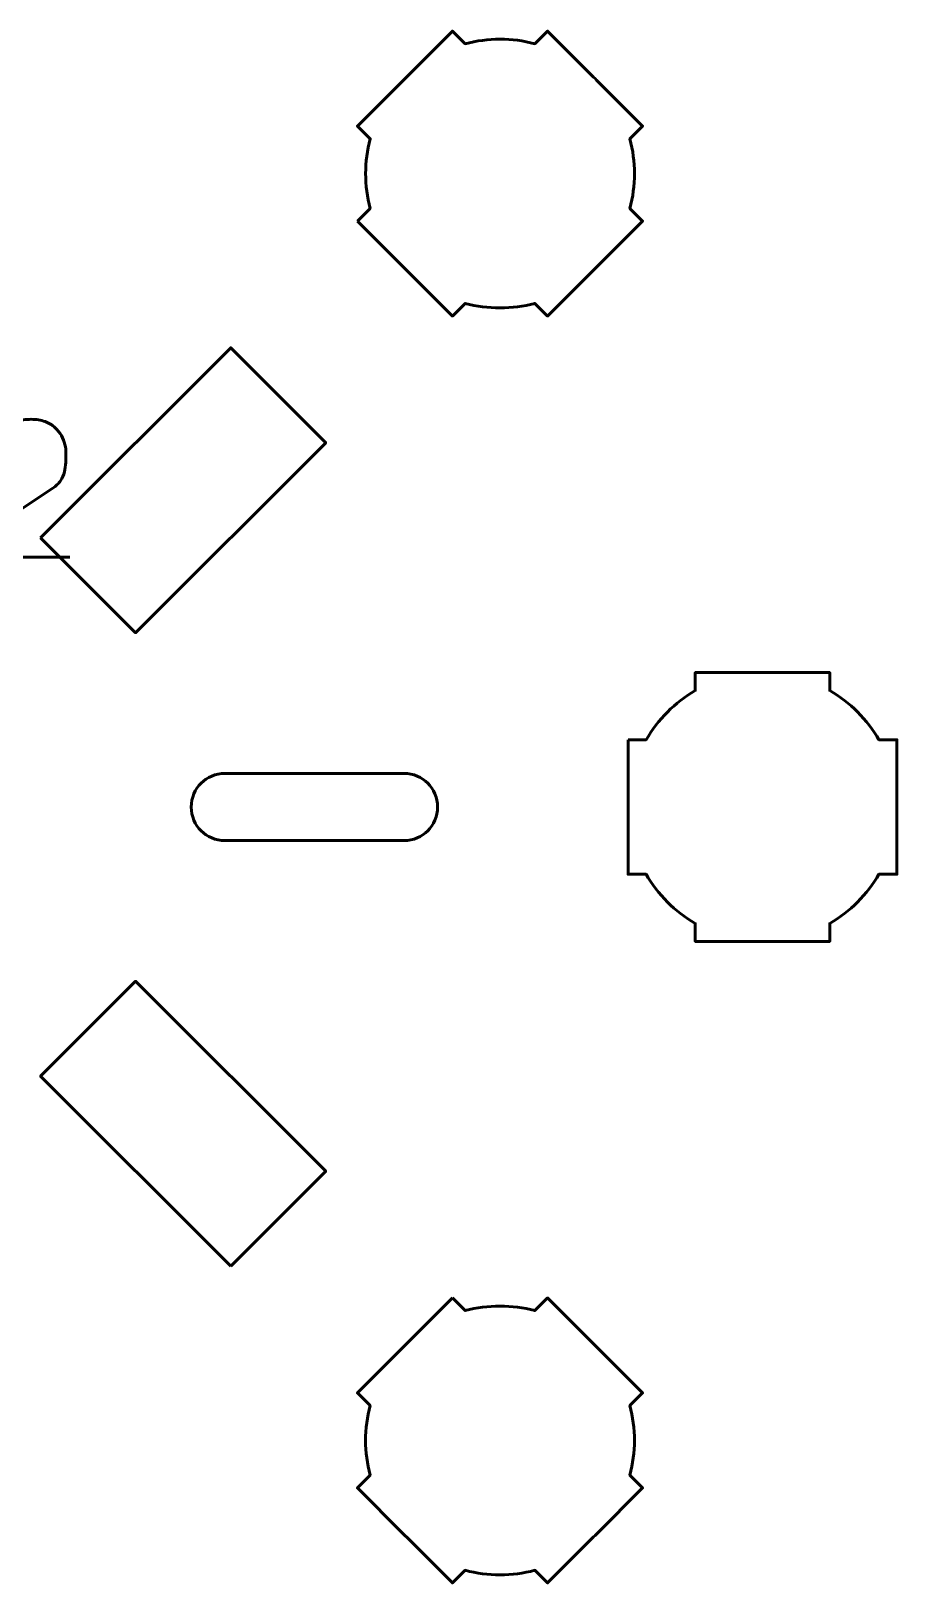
# Model space of a CAD drawing. Header units: centimetres. Extents: x -14.04 to -6.96, y -18.39 to -11.31.
# Drawn here: x -10.132 to -8.2, y -16.582 to -13.118 of the extents above; entities that cross this region are included whole.
import ezdxf

# ---------------------------------------------------------------- set-up
doc = ezdxf.new("R2010")
doc.units = ezdxf.units.CM
doc.header["$MEASUREMENT"] = 0
doc.layers.add('Layer 1', color=7, linetype='Continuous')

msp = doc.modelspace()

# ---------------------------------------------------------------- linework, layer by layer
at = {"layer": 'Layer 1', "lineweight": 53}
for points, knots in [([(-9.404, -13.54184), (-9.404, -13.54184), (-9.37557, -13.51342), (-9.37557, -13.51342), (-9.37557, -13.51342), (-9.38914, -13.46261), (-9.38912, -13.40895), (-9.37556, -13.35815), (-9.37556, -13.35815), (-9.37556, -13.35815), (-9.404, -13.32971), (-9.404, -13.32971), (-9.404, -13.32971), (-9.404, -13.32971), (-9.19186, -13.11758), (-9.19186, -13.11758), (-9.19186, -13.11758), (-9.19186, -13.11758), (-9.16345, -13.146), (-9.16345, -13.146), (-9.16345, -13.146), (-9.11263, -13.13242), (-9.05894, -13.13239), (-9.0081, -13.14595), (-9.0081, -13.14595), (-9.0081, -13.14595), (-8.97973, -13.11758), (-8.97973, -13.11758), (-8.97973, -13.11758), (-8.97973, -13.11758), (-8.87691, -13.22041), (-8.87691, -13.22041), (-8.87691, -13.22041), (-8.87691, -13.22041), (-8.87357, -13.22365), (-8.87357, -13.22365), (-8.87357, -13.22365), (-8.87357, -13.22365), (-8.87034, -13.22697), (-8.87034, -13.22697), (-8.87034, -13.22697), (-8.87034, -13.22697), (-8.7676, -13.32971), (-8.7676, -13.32971), (-8.7676, -13.32971), (-8.7676, -13.32971), (-8.79593, -13.35804), (-8.79593, -13.35804), (-8.79593, -13.35804), (-8.78234, -13.4089), (-8.78234, -13.46265), (-8.79593, -13.51352), (-8.79593, -13.51352), (-8.79593, -13.51352), (-8.7676, -13.54184), (-8.7676, -13.54184), (-8.7676, -13.54184), (-8.7676, -13.54184), (-8.86892, -13.64316), (-8.86892, -13.64316), (-8.86892, -13.64316), (-8.86892, -13.64316), (-8.87357, -13.64793), (-8.87357, -13.64793), (-8.87357, -13.64793), (-8.87357, -13.64793), (-8.87835, -13.6526), (-8.87835, -13.6526), (-8.87835, -13.6526), (-8.87835, -13.6526), (-8.97973, -13.75397), (-8.97973, -13.75397), (-8.97973, -13.75397), (-8.97973, -13.75397), (-9.00809, -13.72562), (-9.00809, -13.72562), (-9.00809, -13.72562), (-9.05893, -13.73918), (-9.11265, -13.73917), (-9.16347, -13.72558), (-9.16347, -13.72558), (-9.16347, -13.72558), (-9.19186, -13.75397), (-9.19186, -13.75397), (-9.19186, -13.75397), (-9.19186, -13.75397), (-9.404, -13.54184), (-9.404, -13.54184)], [0, 0, 0, 0, 0.0454545, 0.0454545, 0.0454545, 0.0454545, 0.0909091, 0.0909091, 0.0909091, 0.0909091, 0.1363636, 0.1363636, 0.1363636, 0.1363636, 0.1818182, 0.1818182, 0.1818182, 0.1818182, 0.2272727, 0.2272727, 0.2272727, 0.2272727, 0.2727273, 0.2727273, 0.2727273, 0.2727273, 0.3181818, 0.3181818, 0.3181818, 0.3181818, 0.3636364, 0.3636364, 0.3636364, 0.3636364, 0.4090909, 0.4090909, 0.4090909, 0.4090909, 0.4545455, 0.4545455, 0.4545455, 0.4545455, 0.5, 0.5, 0.5, 0.5, 0.5454545, 0.5454545, 0.5454545, 0.5454545, 0.5909091, 0.5909091, 0.5909091, 0.5909091, 0.6363636, 0.6363636, 0.6363636, 0.6363636, 0.6818182, 0.6818182, 0.6818182, 0.6818182, 0.7272727, 0.7272727, 0.7272727, 0.7272727, 0.7727273, 0.7727273, 0.7727273, 0.7727273, 0.8181818, 0.8181818, 0.8181818, 0.8181818, 0.8636364, 0.8636364, 0.8636364, 0.8636364, 0.9090909, 0.9090909, 0.9090909, 0.9090909, 0.9545455, 0.9545455, 0.9545455, 0.9545455, 1, 1, 1, 1]), ([(-10.11112, -14.24901), (-10.11112, -14.24901), (-9.68685, -13.82474), (-9.68685, -13.82474), (-9.68685, -13.82474), (-9.68685, -13.82474), (-9.47472, -14.03687), (-9.47472, -14.03687), (-9.47472, -14.03687), (-9.47472, -14.03687), (-9.89899, -14.46114), (-9.89899, -14.46114), (-9.89899, -14.46114), (-9.89899, -14.46114), (-10.11112, -14.24901), (-10.11112, -14.24901)], [0, 0, 0, 0, 0.25, 0.25, 0.25, 0.25, 0.5, 0.5, 0.5, 0.5, 0.75, 0.75, 0.75, 0.75, 1, 1, 1, 1]), ([(-8.80002, -14.69998), (-8.80002, -14.69998), (-8.75982, -14.69998), (-8.75982, -14.69998), (-8.75982, -14.69998), (-8.73349, -14.65446), (-8.69553, -14.61653), (-8.65002, -14.5902), (-8.65002, -14.5902), (-8.65002, -14.5902), (-8.65002, -14.54998), (-8.65002, -14.54998), (-8.65002, -14.54998), (-8.65002, -14.54998), (-8.35002, -14.54998), (-8.35002, -14.54998), (-8.35002, -14.54998), (-8.35002, -14.54998), (-8.35002, -14.59017), (-8.35002, -14.59017), (-8.35002, -14.59017), (-8.30449, -14.6165), (-8.2665, -14.65445), (-8.24014, -14.69998), (-8.24014, -14.69998), (-8.24014, -14.69998), (-8.20002, -14.69998), (-8.20002, -14.69998), (-8.20002, -14.69998), (-8.20002, -14.69998), (-8.20002, -14.8454), (-8.20002, -14.8454), (-8.20002, -14.8454), (-8.20002, -14.8454), (-8.19996, -14.85005), (-8.19996, -14.85005), (-8.19996, -14.85005), (-8.19996, -14.85005), (-8.20002, -14.85469), (-8.20002, -14.85469), (-8.20002, -14.85469), (-8.20002, -14.85469), (-8.20002, -14.99998), (-8.20002, -14.99998), (-8.20002, -14.99998), (-8.20002, -14.99998), (-8.24009, -14.99998), (-8.24009, -14.99998), (-8.24009, -14.99998), (-8.26644, -15.04555), (-8.30444, -15.08356), (-8.35002, -15.10992), (-8.35002, -15.10992), (-8.35002, -15.10992), (-8.35002, -15.14998), (-8.35002, -15.14998), (-8.35002, -15.14998), (-8.35002, -15.14998), (-8.4933, -15.14998), (-8.4933, -15.14998), (-8.4933, -15.14998), (-8.4933, -15.14998), (-8.49997, -15.15006), (-8.49997, -15.15006), (-8.49997, -15.15006), (-8.49997, -15.15006), (-8.50665, -15.14998), (-8.50665, -15.14998), (-8.50665, -15.14998), (-8.50665, -15.14998), (-8.65002, -15.14998), (-8.65002, -15.14998), (-8.65002, -15.14998), (-8.65002, -15.14998), (-8.65002, -15.10988), (-8.65002, -15.10988), (-8.65002, -15.10988), (-8.69556, -15.08352), (-8.73354, -15.04553), (-8.75987, -14.99998), (-8.75987, -14.99998), (-8.75987, -14.99998), (-8.80002, -14.99998), (-8.80002, -14.99998), (-8.80002, -14.99998), (-8.80002, -14.99998), (-8.80002, -14.69998), (-8.80002, -14.69998)], [0, 0, 0, 0, 0.0454545, 0.0454545, 0.0454545, 0.0454545, 0.0909091, 0.0909091, 0.0909091, 0.0909091, 0.1363636, 0.1363636, 0.1363636, 0.1363636, 0.1818182, 0.1818182, 0.1818182, 0.1818182, 0.2272727, 0.2272727, 0.2272727, 0.2272727, 0.2727273, 0.2727273, 0.2727273, 0.2727273, 0.3181818, 0.3181818, 0.3181818, 0.3181818, 0.3636364, 0.3636364, 0.3636364, 0.3636364, 0.4090909, 0.4090909, 0.4090909, 0.4090909, 0.4545455, 0.4545455, 0.4545455, 0.4545455, 0.5, 0.5, 0.5, 0.5, 0.5454545, 0.5454545, 0.5454545, 0.5454545, 0.5909091, 0.5909091, 0.5909091, 0.5909091, 0.6363636, 0.6363636, 0.6363636, 0.6363636, 0.6818182, 0.6818182, 0.6818182, 0.6818182, 0.7272727, 0.7272727, 0.7272727, 0.7272727, 0.7727273, 0.7727273, 0.7727273, 0.7727273, 0.8181818, 0.8181818, 0.8181818, 0.8181818, 0.8636364, 0.8636364, 0.8636364, 0.8636364, 0.9090909, 0.9090909, 0.9090909, 0.9090909, 0.9545455, 0.9545455, 0.9545455, 0.9545455, 1, 1, 1, 1]), ([(-9.7, -14.775), (-9.74141, -14.775), (-9.775, -14.80859), (-9.775, -14.85), (-9.775, -14.85), (-9.775, -14.89141), (-9.74141, -14.925), (-9.7, -14.925), (-9.7, -14.925), (-9.7, -14.925), (-9.3, -14.925), (-9.3, -14.925), (-9.3, -14.925), (-9.25859, -14.925), (-9.225, -14.89141), (-9.225, -14.85), (-9.225, -14.85), (-9.225, -14.80859), (-9.25859, -14.775), (-9.3, -14.775), (-9.3, -14.775), (-9.3, -14.775), (-9.7, -14.775), (-9.7, -14.775)], [0, 0, 0, 0, 0.1666667, 0.1666667, 0.1666667, 0.1666667, 0.3333333, 0.3333333, 0.3333333, 0.3333333, 0.5, 0.5, 0.5, 0.5, 0.6666667, 0.6666667, 0.6666667, 0.6666667, 0.8333333, 0.8333333, 0.8333333, 0.8333333, 1, 1, 1, 1]), ([(-9.68686, -15.87536), (-9.68686, -15.87536), (-10.11113, -15.45109), (-10.11113, -15.45109), (-10.11113, -15.45109), (-10.11113, -15.45109), (-9.89899, -15.23896), (-9.89899, -15.23896), (-9.89899, -15.23896), (-9.89899, -15.23896), (-9.47472, -15.66323), (-9.47472, -15.66323), (-9.47472, -15.66323), (-9.47472, -15.66323), (-9.68686, -15.87536), (-9.68686, -15.87536)], [0, 0, 0, 0, 0.25, 0.25, 0.25, 0.25, 0.5, 0.5, 0.5, 0.5, 0.75, 0.75, 0.75, 0.75, 1, 1, 1, 1]), ([(-9.19187, -15.94599), (-9.19187, -15.94599), (-9.16345, -15.97442), (-9.16345, -15.97442), (-9.16345, -15.97442), (-9.11264, -15.96085), (-9.05898, -15.96087), (-9.00818, -15.97443), (-9.00818, -15.97443), (-9.00818, -15.97443), (-8.97974, -15.94599), (-8.97974, -15.94599), (-8.97974, -15.94599), (-8.97974, -15.94599), (-8.76761, -16.15813), (-8.76761, -16.15813), (-8.76761, -16.15813), (-8.76761, -16.15813), (-8.79603, -16.18654), (-8.79603, -16.18654), (-8.79603, -16.18654), (-8.78245, -16.23736), (-8.78242, -16.29105), (-8.79598, -16.34189), (-8.79598, -16.34189), (-8.79598, -16.34189), (-8.76761, -16.37026), (-8.76761, -16.37026), (-8.76761, -16.37026), (-8.76761, -16.37026), (-8.87044, -16.47308), (-8.87044, -16.47308), (-8.87044, -16.47308), (-8.87044, -16.47308), (-8.87368, -16.47642), (-8.87368, -16.47642), (-8.87368, -16.47642), (-8.87368, -16.47642), (-8.877, -16.47965), (-8.877, -16.47965), (-8.877, -16.47965), (-8.877, -16.47965), (-8.97974, -16.58239), (-8.97974, -16.58239), (-8.97974, -16.58239), (-8.97974, -16.58239), (-9.00807, -16.55406), (-9.00807, -16.55406), (-9.00807, -16.55406), (-9.05893, -16.56765), (-9.11268, -16.56765), (-9.16355, -16.55406), (-9.16355, -16.55406), (-9.16355, -16.55406), (-9.19187, -16.58239), (-9.19187, -16.58239), (-9.19187, -16.58239), (-9.19187, -16.58239), (-9.29319, -16.48107), (-9.29319, -16.48107), (-9.29319, -16.48107), (-9.29319, -16.48107), (-9.29796, -16.47642), (-9.29796, -16.47642), (-9.29796, -16.47642), (-9.29796, -16.47642), (-9.30263, -16.47164), (-9.30263, -16.47164), (-9.30263, -16.47164), (-9.30263, -16.47164), (-9.404, -16.37026), (-9.404, -16.37026), (-9.404, -16.37026), (-9.404, -16.37026), (-9.37565, -16.3419), (-9.37565, -16.3419), (-9.37565, -16.3419), (-9.38921, -16.29106), (-9.3892, -16.23734), (-9.37561, -16.18652), (-9.37561, -16.18652), (-9.37561, -16.18652), (-9.404, -16.15813), (-9.404, -16.15813), (-9.404, -16.15813), (-9.404, -16.15813), (-9.19187, -15.94599), (-9.19187, -15.94599)], [0, 0, 0, 0, 0.0454545, 0.0454545, 0.0454545, 0.0454545, 0.0909091, 0.0909091, 0.0909091, 0.0909091, 0.1363636, 0.1363636, 0.1363636, 0.1363636, 0.1818182, 0.1818182, 0.1818182, 0.1818182, 0.2272727, 0.2272727, 0.2272727, 0.2272727, 0.2727273, 0.2727273, 0.2727273, 0.2727273, 0.3181818, 0.3181818, 0.3181818, 0.3181818, 0.3636364, 0.3636364, 0.3636364, 0.3636364, 0.4090909, 0.4090909, 0.4090909, 0.4090909, 0.4545455, 0.4545455, 0.4545455, 0.4545455, 0.5, 0.5, 0.5, 0.5, 0.5454545, 0.5454545, 0.5454545, 0.5454545, 0.5909091, 0.5909091, 0.5909091, 0.5909091, 0.6363636, 0.6363636, 0.6363636, 0.6363636, 0.6818182, 0.6818182, 0.6818182, 0.6818182, 0.7272727, 0.7272727, 0.7272727, 0.7272727, 0.7727273, 0.7727273, 0.7727273, 0.7727273, 0.8181818, 0.8181818, 0.8181818, 0.8181818, 0.8636364, 0.8636364, 0.8636364, 0.8636364, 0.9090909, 0.9090909, 0.9090909, 0.9090909, 0.9545455, 0.9545455, 0.9545455, 0.9545455, 1, 1, 1, 1])]:
    msp.add_open_spline(points, degree=3, knots=knots, dxfattribs=at)
at = {"layer": 'Layer 1', "color": 5, "lineweight": 53}
msp.add_open_spline([(-10.04556, -14.29217), (-10.04556, -14.29217), (-10.22717, -14.29217), (-10.22717, -14.29217), (-10.22717, -14.29217), (-10.22682, -14.27989), (-10.22527, -14.26903), (-10.22265, -14.25971), (-10.22265, -14.25971), (-10.21997, -14.2504), (-10.21638, -14.24222), (-10.21193, -14.23516), (-10.21193, -14.23516), (-10.20741, -14.22811), (-10.20226, -14.22183), (-10.19641, -14.21632), (-10.19641, -14.21632), (-10.19055, -14.21075), (-10.18427, -14.20567), (-10.1775, -14.20087), (-10.1775, -14.20087), (-10.17073, -14.19614), (-10.16374, -14.19142), (-10.15647, -14.18676), (-10.15647, -14.18676), (-10.15647, -14.18676), (-10.08408, -14.1385), (-10.08408, -14.1385), (-10.08408, -14.1385), (-10.07668, -14.13328), (-10.07089, -14.12757), (-10.0668, -14.12143), (-10.0668, -14.12143), (-10.06264, -14.11529), (-10.05974, -14.1088), (-10.05798, -14.10195), (-10.05798, -14.10195), (-10.05629, -14.09518), (-10.05523, -14.0882), (-10.05488, -14.08114), (-10.05488, -14.08114), (-10.05452, -14.07401), (-10.05438, -14.06689), (-10.05445, -14.05976), (-10.05445, -14.05976), (-10.05445, -14.05391), (-10.05523, -14.04763), (-10.05678, -14.04085), (-10.05678, -14.04085), (-10.0584, -14.03415), (-10.06094, -14.02745), (-10.06454, -14.02082), (-10.06454, -14.02082), (-10.06814, -14.01418), (-10.07294, -14.00812), (-10.07893, -14.00261), (-10.07893, -14.00261), (-10.08493, -13.99718), (-10.09234, -13.99281), (-10.10116, -13.98949), (-10.10116, -13.98949), (-10.10998, -13.98617), (-10.12035, -13.98448), (-10.13234, -13.98441), (-10.13234, -13.98441), (-10.14441, -13.98448), (-10.15506, -13.98617), (-10.16424, -13.98942), (-10.16424, -13.98942), (-10.17341, -13.99266), (-10.18124, -13.99718), (-10.18773, -14.00289), (-10.18773, -14.00289), (-10.19422, -14.00861), (-10.19944, -14.01524), (-10.20353, -14.02265), (-10.20353, -14.02265), (-10.20763, -14.03006), (-10.21059, -14.03796), (-10.21249, -14.04629), (-10.21249, -14.04629), (-10.2144, -14.05461), (-10.21532, -14.06308), (-10.21532, -14.07162), (-10.21532, -14.07162), (-10.21532, -14.06308), (-10.2144, -14.05461), (-10.21249, -14.04629), (-10.21249, -14.04629), (-10.21059, -14.03796), (-10.20763, -14.03006), (-10.20353, -14.02265), (-10.20353, -14.02265), (-10.19944, -14.01524), (-10.19422, -14.00861), (-10.18773, -14.00289), (-10.18773, -14.00289), (-10.18124, -13.99718), (-10.17341, -13.99266), (-10.16424, -13.98942), (-10.16424, -13.98942), (-10.15506, -13.98617), (-10.14441, -13.98448), (-10.13234, -13.98441), (-10.13234, -13.98441), (-10.12035, -13.98448), (-10.10998, -13.98617), (-10.10116, -13.98949), (-10.10116, -13.98949), (-10.09234, -13.99281), (-10.08493, -13.99718), (-10.07893, -14.00261), (-10.07893, -14.00261), (-10.07294, -14.00812), (-10.06814, -14.01418), (-10.06454, -14.02082), (-10.06454, -14.02082), (-10.06094, -14.02745), (-10.0584, -14.03415), (-10.05678, -14.04085), (-10.05678, -14.04085), (-10.05523, -14.04763), (-10.05445, -14.05391), (-10.05445, -14.05976), (-10.05445, -14.05976), (-10.05438, -14.06689), (-10.05452, -14.07401), (-10.05488, -14.08114), (-10.05488, -14.08114), (-10.05523, -14.0882), (-10.05629, -14.09518), (-10.05798, -14.10195), (-10.05798, -14.10195), (-10.05974, -14.1088), (-10.06264, -14.11529), (-10.0668, -14.12143), (-10.0668, -14.12143), (-10.07089, -14.12757), (-10.07668, -14.13328), (-10.08408, -14.1385), (-10.08408, -14.1385), (-10.08408, -14.1385), (-10.15647, -14.18676), (-10.15647, -14.18676), (-10.15647, -14.18676), (-10.16374, -14.19142), (-10.17073, -14.19614), (-10.1775, -14.20087), (-10.1775, -14.20087), (-10.18427, -14.20567), (-10.19055, -14.21075), (-10.19641, -14.21632), (-10.19641, -14.21632), (-10.20226, -14.22183), (-10.20741, -14.22811), (-10.21193, -14.23516), (-10.21193, -14.23516), (-10.21638, -14.24222), (-10.21997, -14.2504), (-10.22265, -14.25971), (-10.22265, -14.25971), (-10.22527, -14.26903), (-10.22682, -14.27989), (-10.22717, -14.29217), (-10.22717, -14.29217), (-10.22717, -14.29217), (-10.04556, -14.29217), (-10.04556, -14.29217)], degree=3, knots=[0, 0, 0, 0, 0.0238095, 0.0238095, 0.0238095, 0.0238095, 0.047619, 0.047619, 0.047619, 0.047619, 0.0714286, 0.0714286, 0.0714286, 0.0714286, 0.0952381, 0.0952381, 0.0952381, 0.0952381, 0.1190476, 0.1190476, 0.1190476, 0.1190476, 0.1428571, 0.1428571, 0.1428571, 0.1428571, 0.1666667, 0.1666667, 0.1666667, 0.1666667, 0.1904762, 0.1904762, 0.1904762, 0.1904762, 0.2142857, 0.2142857, 0.2142857, 0.2142857, 0.2380952, 0.2380952, 0.2380952, 0.2380952, 0.2619048, 0.2619048, 0.2619048, 0.2619048, 0.2857143, 0.2857143, 0.2857143, 0.2857143, 0.3095238, 0.3095238, 0.3095238, 0.3095238, 0.3333333, 0.3333333, 0.3333333, 0.3333333, 0.3571429, 0.3571429, 0.3571429, 0.3571429, 0.3809524, 0.3809524, 0.3809524, 0.3809524, 0.4047619, 0.4047619, 0.4047619, 0.4047619, 0.4285714, 0.4285714, 0.4285714, 0.4285714, 0.452381, 0.452381, 0.452381, 0.452381, 0.4761905, 0.4761905, 0.4761905, 0.4761905, 0.5, 0.5, 0.5, 0.5, 0.5238095, 0.5238095, 0.5238095, 0.5238095, 0.547619, 0.547619, 0.547619, 0.547619, 0.5714286, 0.5714286, 0.5714286, 0.5714286, 0.5952381, 0.5952381, 0.5952381, 0.5952381, 0.6190476, 0.6190476, 0.6190476, 0.6190476, 0.6428571, 0.6428571, 0.6428571, 0.6428571, 0.6666667, 0.6666667, 0.6666667, 0.6666667, 0.6904762, 0.6904762, 0.6904762, 0.6904762, 0.7142857, 0.7142857, 0.7142857, 0.7142857, 0.7380952, 0.7380952, 0.7380952, 0.7380952, 0.7619048, 0.7619048, 0.7619048, 0.7619048, 0.7857143, 0.7857143, 0.7857143, 0.7857143, 0.8095238, 0.8095238, 0.8095238, 0.8095238, 0.8333333, 0.8333333, 0.8333333, 0.8333333, 0.8571429, 0.8571429, 0.8571429, 0.8571429, 0.8809524, 0.8809524, 0.8809524, 0.8809524, 0.9047619, 0.9047619, 0.9047619, 0.9047619, 0.9285714, 0.9285714, 0.9285714, 0.9285714, 0.952381, 0.952381, 0.952381, 0.952381, 0.9761905, 0.9761905, 0.9761905, 0.9761905, 1, 1, 1, 1], dxfattribs=at)

doc.saveas('drawing.dxf')
